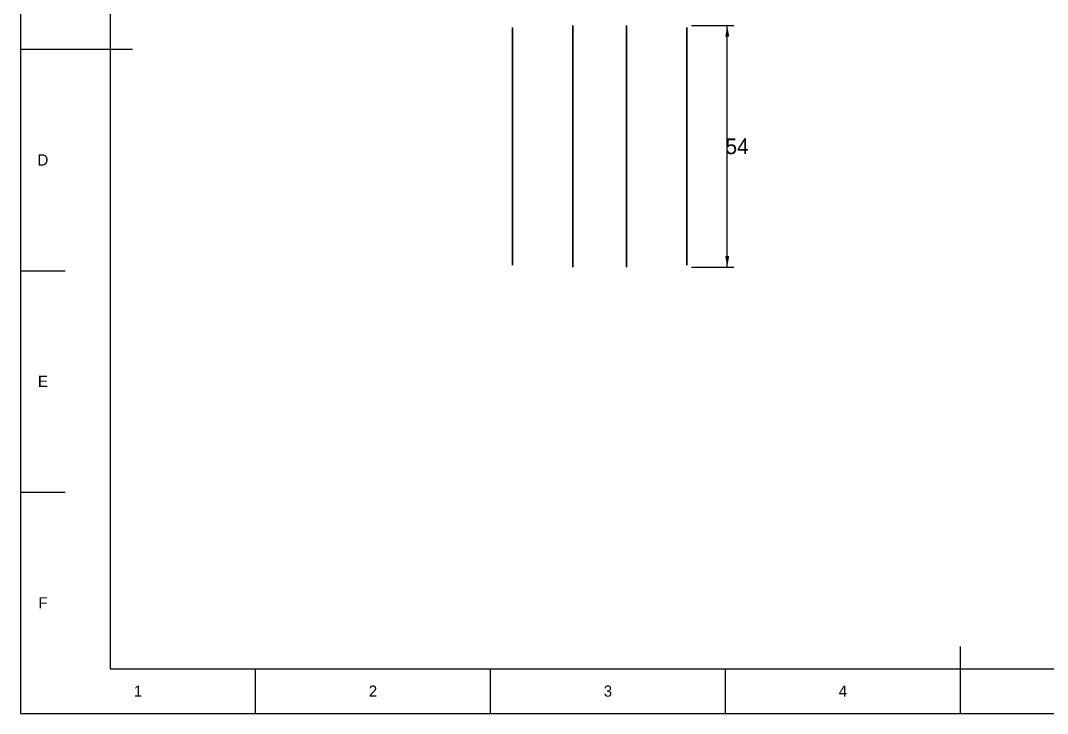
# Model space of a CAD drawing. Extents: x 0 to 420, y 0 to 297.
# Drawn here: x 0 to 229.5, y 0 to 154.9 of the extents above; entities that cross this region are included whole.
import ezdxf
from ezdxf.enums import TextEntityAlignment as Align

# ---------------------------------------------------------------- set-up
doc = ezdxf.new("R2010")
doc.units = 0
for name, color, linetype in [('COTAS', 7, 'CONTINUOUS'), ('FINA', 7, 'CONTINUOUS'), ('NORMA', 7, 'CONTINUOUS'), ('TEXTO', 7, 'CONTINUOUS'), ('VISIBLE', 7, 'CONTINUOUS')]:
    doc.layers.add(name, color=color, linetype=linetype)

msp = doc.modelspace()

# ---------------------------------------------------------------- linework, layer by layer
at = {"layer": 'COTAS'}
for p, q in [((149.9024, 153.8004), (159.4024, 153.8004)), ((157.9024, 99.8004), (157.9024, 153.8004)), ((149.9024, 99.8004), (159.4024, 99.8004))]:
    msp.add_line(p, q, dxfattribs=at)
for points in [[(157.9024, 153.8004), (158.3524, 151.3004), (157.4524, 151.3004)], [(157.9024, 99.8004), (158.3524, 102.3004), (157.4524, 102.3004)]]:
    msp.add_solid(points, dxfattribs=at)
at = {"layer": 'FINA'}
for p, q in [((0, 297), (0, 0)), ((0, 148.5), (10, 148.5)), ((0, 99), (10, 99)), ((0, 49.5), (10, 49.5)), ((52.5, 0), (52.5, 10)), ((105, 0), (105, 10)), ((157.5, 0), (157.5, 10)), ((210, 0), (210, 10)), ((0, 0), (420, 0))]:
    msp.add_line(p, q, dxfattribs=at)
at = {"layer": 'NORMA'}
for p, q in [((20, 287), (20, 10)), ((0, 148.5), (25, 148.5)), ((210, 0), (210, 15)), ((20, 10), (410, 10))]:
    msp.add_line(p, q, dxfattribs=at)
at = {"layer": 'VISIBLE'}
for p, q in [((123.4024, 153.779), (123.4024, 153.8004)), ((123.4024, 153.8004), (123.4024, 153.6004)), ((123.4024, 153.7694), (123.4024, 153.779)), ((123.4024, 153.5694), (123.4024, 153.7694)), ((135.4024, 153.8004), (135.4024, 153.779)), ((135.4024, 153.6004), (135.4024, 153.8004)), ((135.4024, 153.779), (135.4024, 153.7694)), ((135.4024, 153.7694), (135.4024, 153.5694)), ((109.9024, 153.3699), (109.9024, 153.4004)), ((109.9024, 153.4004), (109.9024, 153.2033)), ((109.9024, 153.1728), (109.9024, 153.3699)), ((109.9024, 153.2033), (109.9024, 153.1728)), ((109.9024, 153.082), (109.9024, 153.1728)), ((109.9024, 153.1728), (109.9024, 152.5849)), ((109.9024, 152.494), (109.9024, 153.082)), ((109.9024, 152.5849), (109.9024, 152.494)), ((109.9024, 152.3443), (109.9024, 152.494)), ((109.9024, 152.494), (109.9024, 151.5254)), ((109.9024, 151.3756), (109.9024, 152.3443)), ((109.9024, 151.5254), (109.9024, 151.3756)), ((123.4024, 153.6004), (123.4024, 153.5908)), ((123.4024, 153.5908), (123.4024, 153.5694)), ((123.4024, 153.5057), (123.4024, 153.5694)), ((123.4024, 153.5694), (123.4024, 152.9728)), ((123.4024, 153.477), (123.4024, 153.5057)), ((123.4024, 152.8804), (123.4024, 153.477)), ((123.4024, 153.4004), (123.4024, 153.3699)), ((123.4024, 153.3216), (123.4024, 153.4004)), ((123.4024, 153.4004), (123.4024, 153.2033)), ((123.4024, 153.3699), (123.4024, 153.2516)), ((123.4024, 153.1728), (123.4024, 153.3699)), ((123.4024, 153.2033), (123.4024, 153.3216)), ((123.4024, 153.2516), (123.4024, 153.1728)), ((123.4024, 153.1728), (123.4024, 153.2033)), ((123.4024, 153.1728), (123.4024, 153.082)), ((123.4024, 152.9379), (123.4024, 153.1728)), ((123.4024, 153.1728), (123.4024, 152.5849)), ((123.4024, 153.082), (123.4024, 152.729)), ((123.4024, 152.494), (123.4024, 153.082)), ((123.4024, 152.9728), (123.4024, 152.9442)), ((123.4024, 152.9442), (123.4024, 152.8804)), ((123.4024, 152.5849), (123.4024, 152.9379)), ((123.4024, 152.7754), (123.4024, 152.8804)), ((123.4024, 152.8804), (123.4024, 151.8975)), ((123.4024, 152.7281), (123.4024, 152.7754)), ((123.4024, 152.729), (123.4024, 152.494)), ((123.4024, 151.7452), (123.4024, 152.7281)), ((123.4024, 152.494), (123.4024, 152.5849)), ((123.4024, 152.494), (123.4024, 152.3443)), ((123.4024, 152.1069), (123.4024, 152.494)), ((123.4024, 152.494), (123.4024, 151.5254)), ((123.4024, 152.3443), (123.4024, 151.7628)), ((123.4024, 151.3756), (123.4024, 152.3443)), ((123.4024, 151.5254), (123.4024, 152.1069)), ((123.4024, 151.8975), (123.4024, 151.8502)), ((123.4024, 151.8502), (123.4024, 151.7452)), ((123.4024, 151.7628), (123.4024, 151.3756)), ((123.4024, 151.6007), (123.4024, 151.7452)), ((123.4024, 151.7452), (123.4024, 151.6007)), ((123.4024, 151.5356), (123.4024, 151.6007)), ((123.4024, 151.6007), (123.4024, 150.3927)), ((123.4024, 150.1831), (123.4024, 151.5356)), ((123.4024, 151.3756), (123.4024, 151.5254)), ((135.4024, 153.5908), (135.4024, 153.6004)), ((135.4024, 153.5694), (135.4024, 153.5908)), ((135.4024, 153.5694), (135.4024, 153.5057)), ((135.4024, 152.9728), (135.4024, 153.5694)), ((135.4024, 153.5057), (135.4024, 153.477)), ((135.4024, 153.477), (135.4024, 152.8804)), ((135.4024, 153.3699), (135.4024, 153.4004)), ((135.4024, 153.4004), (135.4024, 153.2516)), ((135.4024, 153.2033), (135.4024, 153.4004)), ((135.4024, 153.3216), (135.4024, 153.3699)), ((135.4024, 153.3699), (135.4024, 153.1728)), ((135.4024, 153.1728), (135.4024, 153.3216)), ((135.4024, 153.2516), (135.4024, 153.2033)), ((135.4024, 153.2033), (135.4024, 153.1728)), ((135.4024, 153.082), (135.4024, 153.1728)), ((135.4024, 153.1728), (135.4024, 152.729)), ((135.4024, 152.5849), (135.4024, 153.1728)), ((135.4024, 152.9379), (135.4024, 153.082)), ((135.4024, 153.082), (135.4024, 152.494)), ((135.4024, 152.9442), (135.4024, 152.9728)), ((135.4024, 152.8804), (135.4024, 152.9442)), ((135.4024, 152.494), (135.4024, 152.9379)), ((135.4024, 152.8804), (135.4024, 152.7754)), ((135.4024, 151.8975), (135.4024, 152.8804)), ((135.4024, 152.7754), (135.4024, 152.7281)), ((135.4024, 152.729), (135.4024, 152.5849)), ((135.4024, 152.7281), (135.4024, 151.7452)), ((135.4024, 152.5849), (135.4024, 152.494)), ((135.4024, 152.3443), (135.4024, 152.494)), ((135.4024, 152.494), (135.4024, 151.7628)), ((135.4024, 151.5254), (135.4024, 152.494)), ((135.4024, 152.1069), (135.4024, 152.3443)), ((135.4024, 152.3443), (135.4024, 151.3756)), ((135.4024, 151.3756), (135.4024, 152.1069)), ((135.4024, 151.8502), (135.4024, 151.8975)), ((135.4024, 151.7452), (135.4024, 151.8502)), ((135.4024, 151.7628), (135.4024, 151.5254)), ((135.4024, 151.7452), (135.4024, 151.6007)), ((135.4024, 151.6007), (135.4024, 151.7452)), ((135.4024, 151.6007), (135.4024, 151.5356)), ((135.4024, 150.3927), (135.4024, 151.6007)), ((135.4024, 151.5356), (135.4024, 150.1831)), ((135.4024, 151.5254), (135.4024, 151.3756)), ((148.9024, 153.4004), (148.9024, 153.3699)), ((148.9024, 153.2033), (148.9024, 153.4004)), ((148.9024, 153.3699), (148.9024, 153.1728)), ((148.9024, 153.1728), (148.9024, 153.2033)), ((148.9024, 153.1728), (148.9024, 153.082)), ((148.9024, 152.5849), (148.9024, 153.1728)), ((148.9024, 153.082), (148.9024, 152.494)), ((148.9024, 152.494), (148.9024, 152.5849)), ((148.9024, 152.494), (148.9024, 152.3443)), ((148.9024, 151.5254), (148.9024, 152.494)), ((148.9024, 152.3443), (148.9024, 151.3756)), ((148.9024, 151.3756), (148.9024, 151.5254)), ((109.9024, 151.1695), (109.9024, 151.3756)), ((109.9024, 151.3756), (109.9024, 151.1695)), ((109.9024, 149.8367), (109.9024, 151.1695)), ((109.9024, 151.1695), (109.9024, 149.8367)), ((109.9024, 149.5778), (109.9024, 149.8367)), ((109.9024, 149.8367), (109.9024, 147.9036)), ((109.9024, 147.9036), (109.9024, 149.5778)), ((123.4024, 151.3756), (123.4024, 151.1695)), ((123.4024, 151.1695), (123.4024, 151.3756)), ((123.4024, 151.1695), (123.4024, 150.3694)), ((123.4024, 149.8367), (123.4024, 151.1695)), ((123.4024, 150.8429), (123.4024, 151.1695)), ((123.4024, 151.1695), (123.4024, 149.8367)), ((123.4024, 149.8367), (123.4024, 150.8429)), ((123.4024, 150.3927), (123.4024, 150.1831)), ((123.4024, 150.3694), (123.4024, 149.8367)), ((123.4024, 150.0016), (123.4024, 150.1831)), ((123.4024, 150.1831), (123.4024, 148.4842)), ((123.4024, 149.9199), (123.4024, 150.0016)), ((123.4024, 148.221), (123.4024, 149.9199)), ((123.4024, 149.8367), (123.4024, 149.5778)), ((123.4024, 149.1675), (123.4024, 149.8367)), ((123.4024, 149.8367), (123.4024, 147.9036)), ((123.4024, 149.5778), (123.4024, 148.5728)), ((123.4024, 147.9036), (123.4024, 149.5778)), ((123.4024, 147.9036), (123.4024, 149.1675)), ((135.4024, 151.1695), (135.4024, 151.3756)), ((135.4024, 151.3756), (135.4024, 151.1695)), ((135.4024, 150.8429), (135.4024, 151.1695)), ((135.4024, 151.1695), (135.4024, 149.8367)), ((135.4024, 151.1695), (135.4024, 150.3694)), ((135.4024, 149.8367), (135.4024, 151.1695)), ((135.4024, 149.8367), (135.4024, 150.8429)), ((135.4024, 150.1831), (135.4024, 150.3927)), ((135.4024, 150.3694), (135.4024, 149.8367)), ((135.4024, 150.1831), (135.4024, 150.0016)), ((135.4024, 148.4842), (135.4024, 150.1831)), ((135.4024, 150.0016), (135.4024, 149.9199)), ((135.4024, 149.9199), (135.4024, 148.221)), ((135.4024, 149.5778), (135.4024, 149.8367)), ((135.4024, 149.8367), (135.4024, 148.5728)), ((135.4024, 147.9036), (135.4024, 149.8367)), ((135.4024, 149.1675), (135.4024, 149.5778)), ((135.4024, 149.5778), (135.4024, 147.9036)), ((135.4024, 147.9036), (135.4024, 149.1675)), ((148.9024, 151.3756), (148.9024, 151.1695)), ((148.9024, 151.1695), (148.9024, 151.3756)), ((148.9024, 151.1695), (148.9024, 149.8367)), ((148.9024, 149.8367), (148.9024, 151.1695)), ((148.9024, 149.8367), (148.9024, 149.5778)), ((148.9024, 147.9036), (148.9024, 149.8367)), ((148.9024, 149.5778), (148.9024, 147.9036)), ((109.9024, 147.5964), (109.9024, 147.9036)), ((109.9024, 147.9036), (109.9024, 145.6095)), ((109.9024, 145.6095), (109.9024, 147.5964)), ((123.4024, 148.5728), (123.4024, 147.9036)), ((123.4024, 148.4842), (123.4024, 148.221)), ((123.4024, 148.0055), (123.4024, 148.221)), ((123.4024, 148.221), (123.4024, 146.2047)), ((123.4024, 147.9085), (123.4024, 148.0055)), ((123.4024, 145.8923), (123.4024, 147.9085)), ((123.4024, 147.9036), (123.4024, 147.5964)), ((123.4024, 147.1095), (123.4024, 147.9036)), ((123.4024, 147.9036), (123.4024, 145.6095)), ((123.4024, 147.5964), (123.4024, 146.4036)), ((123.4024, 145.6095), (123.4024, 147.5964)), ((123.4024, 145.6095), (123.4024, 147.1095)), ((135.4024, 148.5728), (135.4024, 147.9036)), ((135.4024, 148.221), (135.4024, 148.4842)), ((135.4024, 148.221), (135.4024, 148.0055)), ((135.4024, 146.2047), (135.4024, 148.221)), ((135.4024, 148.0055), (135.4024, 147.9085)), ((135.4024, 147.9085), (135.4024, 145.8923)), ((135.4024, 147.5964), (135.4024, 147.9036)), ((135.4024, 147.9036), (135.4024, 146.4036)), ((135.4024, 145.6095), (135.4024, 147.9036)), ((135.4024, 147.1095), (135.4024, 147.5964)), ((135.4024, 147.5964), (135.4024, 145.6095)), ((135.4024, 145.6095), (135.4024, 147.1095)), ((148.9024, 147.9036), (148.9024, 147.5964)), ((148.9024, 145.6095), (148.9024, 147.9036)), ((148.9024, 147.5964), (148.9024, 145.6095)), ((109.9024, 145.2592), (109.9024, 145.6095)), ((109.9024, 145.6095), (109.9024, 142.9935)), ((109.9024, 142.9935), (109.9024, 145.2592)), ((123.4024, 146.4036), (123.4024, 145.6095)), ((123.4024, 146.2047), (123.4024, 145.8923)), ((123.4024, 145.6466), (123.4024, 145.8923)), ((123.4024, 145.8923), (123.4024, 143.5932)), ((123.4024, 145.5361), (123.4024, 145.6466)), ((123.4024, 145.6095), (123.4024, 145.2592)), ((123.4024, 144.7039), (123.4024, 145.6095)), ((123.4024, 145.6095), (123.4024, 142.9935)), ((123.4024, 143.237), (123.4024, 145.5361)), ((123.4024, 145.2592), (123.4024, 143.899)), ((123.4024, 142.9935), (123.4024, 145.2592)), ((123.4024, 142.9935), (123.4024, 144.7039)), ((135.4024, 146.4036), (135.4024, 145.6095)), ((135.4024, 145.8923), (135.4024, 146.2047)), ((135.4024, 145.8923), (135.4024, 145.6466)), ((135.4024, 143.5932), (135.4024, 145.8923)), ((135.4024, 145.6466), (135.4024, 145.5361)), ((135.4024, 145.2592), (135.4024, 145.6095)), ((135.4024, 145.6095), (135.4024, 143.899)), ((135.4024, 142.9935), (135.4024, 145.6095)), ((135.4024, 145.5361), (135.4024, 143.237)), ((135.4024, 144.7039), (135.4024, 145.2592)), ((135.4024, 145.2592), (135.4024, 142.9935)), ((135.4024, 142.9935), (135.4024, 144.7039)), ((148.9024, 145.6095), (148.9024, 145.2592)), ((148.9024, 142.9935), (148.9024, 145.6095)), ((148.9024, 145.2592), (148.9024, 142.9935)), ((109.9024, 142.6061), (109.9024, 142.9935)), ((109.9024, 142.9935), (109.9024, 140.1004)), ((109.9024, 140.1004), (109.9024, 142.6061)), ((123.4024, 143.899), (123.4024, 142.9935)), ((123.4024, 143.5932), (123.4024, 143.237)), ((123.4024, 142.9653), (123.4024, 143.237)), ((123.4024, 143.237), (123.4024, 140.6944)), ((123.4024, 142.9935), (123.4024, 142.6061)), ((123.4024, 141.992), (123.4024, 142.9935)), ((123.4024, 142.9935), (123.4024, 140.1004)), ((123.4024, 142.843), (123.4024, 142.9653)), ((123.4024, 140.3004), (123.4024, 142.843)), ((123.4024, 142.6061), (123.4024, 141.1019)), ((123.4024, 140.1004), (123.4024, 142.6061)), ((135.4024, 143.899), (135.4024, 142.9935)), ((135.4024, 143.237), (135.4024, 143.5932)), ((135.4024, 143.237), (135.4024, 142.9653)), ((135.4024, 140.6944), (135.4024, 143.237)), ((135.4024, 142.6061), (135.4024, 142.9935)), ((135.4024, 142.9935), (135.4024, 141.1019)), ((135.4024, 140.1004), (135.4024, 142.9935)), ((135.4024, 142.9653), (135.4024, 142.843)), ((135.4024, 142.843), (135.4024, 140.3004)), ((135.4024, 141.992), (135.4024, 142.6061)), ((135.4024, 142.6061), (135.4024, 140.1004)), ((148.9024, 142.9935), (148.9024, 142.6061)), ((148.9024, 140.1004), (148.9024, 142.9935)), ((148.9024, 142.6061), (148.9024, 140.1004)), ((109.9024, 139.6825), (109.9024, 140.1004)), ((109.9024, 140.1004), (109.9024, 136.9798)), ((123.4024, 140.1004), (123.4024, 141.992)), ((123.4024, 141.1019), (123.4024, 140.1004)), ((123.4024, 140.6944), (123.4024, 140.3004)), ((123.4024, 140.0074), (123.4024, 140.3004)), ((123.4024, 140.3004), (123.4024, 137.5578)), ((123.4024, 140.1004), (123.4024, 139.6825)), ((123.4024, 139.0202), (123.4024, 140.1004)), ((123.4024, 140.1004), (123.4024, 136.9798)), ((123.4024, 139.8755), (123.4024, 140.0074)), ((135.4024, 140.1004), (135.4024, 141.992)), ((135.4024, 141.1019), (135.4024, 140.1004)), ((135.4024, 140.3004), (135.4024, 140.6944)), ((135.4024, 140.3004), (135.4024, 140.0074)), ((135.4024, 137.5578), (135.4024, 140.3004)), ((135.4024, 139.6825), (135.4024, 140.1004)), ((135.4024, 140.1004), (135.4024, 138.06)), ((135.4024, 136.9798), (135.4024, 140.1004)), ((135.4024, 140.0074), (135.4024, 139.8755)), ((148.9024, 140.1004), (148.9024, 139.6825)), ((148.9024, 136.9798), (148.9024, 140.1004)), ((109.9024, 136.9798), (109.9024, 139.6825)), ((123.4024, 137.1329), (123.4024, 139.8755)), ((123.4024, 139.6825), (123.4024, 138.06)), ((123.4024, 136.9798), (123.4024, 139.6825)), ((123.4024, 136.9798), (123.4024, 139.0202)), ((123.4024, 138.06), (123.4024, 136.9798)), ((135.4024, 139.8755), (135.4024, 137.1329)), ((135.4024, 139.0202), (135.4024, 139.6825)), ((135.4024, 139.6825), (135.4024, 136.9798)), ((135.4024, 136.9798), (135.4024, 139.0202)), ((135.4024, 138.06), (135.4024, 136.9798)), ((148.9024, 139.6825), (148.9024, 136.9798)), ((109.9024, 136.5386), (109.9024, 136.9798)), ((109.9024, 136.9798), (109.9024, 133.685)), ((109.9024, 133.685), (109.9024, 136.5386)), ((109.9024, 135.7234), (109.9024, 135.8004)), ((109.9024, 135.8004), (109.9024, 135.7234)), ((109.9024, 135.8004), (109.9024, 135.7239)), ((109.9024, 135.8), (109.9024, 135.8004)), ((109.9024, 135.7234), (109.9024, 135.8)), ((109.9024, 135.7239), (109.9024, 135.7234)), ((109.9024, 135.4937), (109.9024, 135.7234)), ((109.9024, 135.7234), (109.9024, 135.4937)), ((109.9024, 135.7234), (109.9024, 135.4951)), ((109.9024, 135.7221), (109.9024, 135.7234)), ((109.9024, 135.4937), (109.9024, 135.7221)), ((109.9024, 135.4951), (109.9024, 135.4937)), ((109.9024, 135.1153), (109.9024, 135.4937)), ((109.9024, 135.4937), (109.9024, 135.1153)), ((109.9024, 135.4937), (109.9024, 135.1175)), ((109.9024, 135.4916), (109.9024, 135.4937)), ((109.9024, 135.1153), (109.9024, 135.4916)), ((123.4024, 137.5578), (123.4024, 137.1329)), ((123.4024, 136.8235), (123.4024, 137.1329)), ((123.4024, 137.1329), (123.4024, 134.2372)), ((123.4024, 136.9798), (123.4024, 136.5386)), ((123.4024, 135.8393), (123.4024, 136.9798)), ((123.4024, 136.9798), (123.4024, 133.685)), ((123.4024, 136.6842), (123.4024, 136.8235)), ((123.4024, 133.7885), (123.4024, 136.6842)), ((123.4024, 136.5386), (123.4024, 134.8255)), ((123.4024, 133.685), (123.4024, 136.5386)), ((123.4024, 133.685), (123.4024, 135.8393)), ((135.4024, 137.1329), (135.4024, 137.5578)), ((135.4024, 137.1329), (135.4024, 136.8235)), ((135.4024, 134.2372), (135.4024, 137.1329)), ((135.4024, 136.5386), (135.4024, 136.9798)), ((135.4024, 136.9798), (135.4024, 134.8255)), ((135.4024, 133.685), (135.4024, 136.9798)), ((135.4024, 136.8235), (135.4024, 136.6842)), ((135.4024, 136.6842), (135.4024, 133.7885)), ((135.4024, 135.8393), (135.4024, 136.5386)), ((135.4024, 136.5386), (135.4024, 133.685)), ((135.4024, 133.685), (135.4024, 135.8393)), ((148.9024, 136.9798), (148.9024, 136.5386)), ((148.9024, 133.685), (148.9024, 136.9798)), ((148.9024, 136.5386), (148.9024, 133.685)), ((148.9024, 135.8004), (148.9024, 135.7234)), ((148.9024, 135.7234), (148.9024, 135.8004)), ((148.9024, 135.7583), (148.9024, 135.8004)), ((148.9024, 135.8004), (148.9024, 135.7656)), ((148.9024, 135.7656), (148.9024, 135.7234)), ((148.9024, 135.7234), (148.9024, 135.7583)), ((148.9024, 135.7234), (148.9024, 135.4937)), ((148.9024, 135.4937), (148.9024, 135.7234)), ((148.9024, 135.5977), (148.9024, 135.7234)), ((148.9024, 135.7234), (148.9024, 135.6194)), ((148.9024, 135.6194), (148.9024, 135.4937)), ((148.9024, 135.4937), (148.9024, 135.5977)), ((148.9024, 135.4937), (148.9024, 135.1153)), ((148.9024, 135.1153), (148.9024, 135.4937)), ((148.9024, 135.2866), (148.9024, 135.4937)), ((148.9024, 135.4937), (148.9024, 135.3224)), ((109.9024, 135.1175), (109.9024, 135.1153)), ((109.9024, 134.5946), (109.9024, 135.1153)), ((109.9024, 135.1153), (109.9024, 134.5946)), ((109.9024, 135.1153), (109.9024, 134.5976)), ((109.9024, 135.1123), (109.9024, 135.1153)), ((109.9024, 134.5946), (109.9024, 135.1123)), ((109.9024, 134.5976), (109.9024, 134.5946)), ((109.9024, 133.9406), (109.9024, 134.5946)), ((109.9024, 134.5946), (109.9024, 133.9406)), ((109.9024, 134.5946), (109.9024, 133.9443)), ((109.9024, 134.5909), (109.9024, 134.5946)), ((109.9024, 133.9406), (109.9024, 134.5909)), ((109.9024, 133.9443), (109.9024, 133.9406)), ((109.9024, 133.1644), (109.9024, 133.9406)), ((109.9024, 133.9406), (109.9024, 133.1644)), ((109.9024, 133.9406), (109.9024, 133.1688)), ((109.9024, 133.9361), (109.9024, 133.9406)), ((109.9024, 133.1644), (109.9024, 133.9361)), ((109.9024, 133.228), (109.9024, 133.685)), ((109.9024, 133.685), (109.9024, 130.2724)), ((109.9024, 130.2724), (109.9024, 133.228)), ((109.9024, 133.1688), (109.9024, 133.1644)), ((109.9024, 132.2793), (109.9024, 133.1644)), ((109.9024, 133.1644), (109.9024, 132.2793)), ((109.9024, 133.1644), (109.9024, 132.2843)), ((109.9024, 133.1593), (109.9024, 133.1644)), ((109.9024, 132.2793), (109.9024, 133.1593)), ((123.4024, 134.8255), (123.4024, 133.685)), ((123.4024, 134.2372), (123.4024, 133.7885)), ((123.4024, 133.4681), (123.4024, 133.7885)), ((123.4024, 133.7885), (123.4024, 130.7893)), ((123.4024, 133.685), (123.4024, 133.228)), ((123.4024, 132.5037), (123.4024, 133.685)), ((123.4024, 133.685), (123.4024, 130.2724)), ((123.4024, 133.3238), (123.4024, 133.4681)), ((123.4024, 130.3246), (123.4024, 133.3238)), ((123.4024, 133.228), (123.4024, 131.4537)), ((123.4024, 130.2724), (123.4024, 133.228)), ((135.4024, 134.8255), (135.4024, 133.685)), ((135.4024, 133.7885), (135.4024, 134.2372)), ((135.4024, 133.7885), (135.4024, 133.4681)), ((135.4024, 130.7893), (135.4024, 133.7885)), ((135.4024, 133.228), (135.4024, 133.685)), ((135.4024, 133.685), (135.4024, 131.4537)), ((135.4024, 130.2724), (135.4024, 133.685)), ((135.4024, 133.4681), (135.4024, 133.3238)), ((135.4024, 133.3238), (135.4024, 130.3246)), ((135.4024, 132.5037), (135.4024, 133.228)), ((135.4024, 133.228), (135.4024, 130.2724)), ((148.9024, 135.3224), (148.9024, 135.1153)), ((148.9024, 135.1153), (148.9024, 135.2866)), ((148.9024, 135.1153), (148.9024, 134.5946)), ((148.9024, 134.5946), (148.9024, 135.1153)), ((148.9024, 134.8304), (148.9024, 135.1153)), ((148.9024, 135.1153), (148.9024, 134.8796)), ((148.9024, 134.8796), (148.9024, 134.5946)), ((148.9024, 134.5946), (148.9024, 134.8304)), ((148.9024, 134.5946), (148.9024, 133.9406)), ((148.9024, 133.9406), (148.9024, 134.5946)), ((148.9024, 134.2367), (148.9024, 134.5946)), ((148.9024, 134.5946), (148.9024, 134.2985)), ((148.9024, 134.2985), (148.9024, 133.9406)), ((148.9024, 133.9406), (148.9024, 134.2367)), ((148.9024, 133.9406), (148.9024, 133.1644)), ((148.9024, 133.1644), (148.9024, 133.9406)), ((148.9024, 133.5158), (148.9024, 133.9406)), ((148.9024, 133.9406), (148.9024, 133.5892)), ((148.9024, 133.685), (148.9024, 133.228)), ((148.9024, 130.2724), (148.9024, 133.685)), ((148.9024, 133.5892), (148.9024, 133.1644)), ((148.9024, 133.1644), (148.9024, 133.5158)), ((148.9024, 133.228), (148.9024, 130.2724)), ((148.9024, 133.1644), (148.9024, 132.2793)), ((148.9024, 132.2793), (148.9024, 133.1644)), ((148.9024, 132.68), (148.9024, 133.1644)), ((148.9024, 133.1644), (148.9024, 132.7637)), ((109.9024, 132.2843), (109.9024, 132.2793)), ((109.9024, 131.3004), (109.9024, 132.2793)), ((109.9024, 132.2793), (109.9024, 131.3004)), ((109.9024, 132.2793), (109.9024, 131.306)), ((109.9024, 132.2737), (109.9024, 132.2793)), ((109.9024, 131.3004), (109.9024, 132.2737)), ((109.9024, 131.306), (109.9024, 131.3004)), ((109.9024, 130.2446), (109.9024, 131.3004)), ((109.9024, 131.3004), (109.9024, 130.2446)), ((109.9024, 131.3004), (109.9024, 130.2506)), ((109.9024, 131.2944), (109.9024, 131.3004)), ((109.9024, 130.2446), (109.9024, 131.2944)), ((123.4024, 130.2724), (123.4024, 132.5037)), ((123.4024, 131.4537), (123.4024, 130.2724)), ((123.4024, 130.7893), (123.4024, 130.3246)), ((135.4024, 130.2724), (135.4024, 132.5037)), ((135.4024, 131.4537), (135.4024, 130.2724)), ((135.4024, 130.3246), (135.4024, 130.7893)), ((148.9024, 132.7637), (148.9024, 132.2793)), ((148.9024, 132.2793), (148.9024, 132.68)), ((148.9024, 132.2793), (148.9024, 131.3004)), ((148.9024, 131.3004), (148.9024, 132.2793)), ((148.9024, 131.7436), (148.9024, 132.2793)), ((148.9024, 132.2793), (148.9024, 131.8361)), ((148.9024, 131.8361), (148.9024, 131.3004)), ((148.9024, 131.3004), (148.9024, 131.7436)), ((148.9024, 131.3004), (148.9024, 130.2446)), ((148.9024, 130.2446), (148.9024, 131.3004)), ((148.9024, 130.7226), (148.9024, 131.3004)), ((148.9024, 131.3004), (148.9024, 130.8224)), ((148.9024, 130.8224), (148.9024, 130.2446)), ((109.9024, 129.8075), (109.9024, 130.2724)), ((109.9024, 130.2724), (109.9024, 126.8004)), ((109.9024, 130.2506), (109.9024, 130.2446)), ((109.9024, 129.1298), (109.9024, 130.2446)), ((109.9024, 130.2446), (109.9024, 129.1298)), ((109.9024, 130.2446), (109.9024, 129.1362)), ((109.9024, 130.2382), (109.9024, 130.2446)), ((109.9024, 129.1298), (109.9024, 130.2382)), ((109.9024, 126.8004), (109.9024, 129.8075)), ((109.9024, 129.1362), (109.9024, 129.1298)), ((109.9024, 127.9752), (109.9024, 129.1298)), ((109.9024, 129.1298), (109.9024, 127.9752)), ((109.9024, 129.1298), (109.9024, 127.9818)), ((109.9024, 129.1232), (109.9024, 129.1298)), ((109.9024, 127.9752), (109.9024, 129.1232)), ((123.4024, 129.9986), (123.4024, 130.3246)), ((123.4024, 130.3246), (123.4024, 129.8519)), ((123.4024, 130.2724), (123.4024, 129.8075)), ((123.4024, 129.0706), (123.4024, 130.2724)), ((123.4024, 130.2724), (123.4024, 126.8004)), ((123.4024, 129.8518), (123.4024, 129.9986)), ((123.4024, 129.8519), (123.4024, 126.8004)), ((123.4024, 126.8004), (123.4024, 129.8518)), ((123.4024, 129.8075), (123.4024, 128.0023)), ((123.4024, 126.8004), (123.4024, 129.8075)), ((123.4024, 126.8004), (123.4024, 129.0706)), ((135.4024, 130.3246), (135.4024, 129.9986)), ((135.4024, 129.8519), (135.4024, 130.3246)), ((135.4024, 129.8075), (135.4024, 130.2724)), ((135.4024, 130.2724), (135.4024, 128.0023)), ((135.4024, 126.8004), (135.4024, 130.2724)), ((135.4024, 129.9986), (135.4024, 129.8518)), ((135.4024, 126.8004), (135.4024, 129.8519)), ((135.4024, 129.8518), (135.4024, 126.8004)), ((135.4024, 129.0706), (135.4024, 129.8075)), ((135.4024, 129.8075), (135.4024, 126.8004)), ((135.4024, 126.8004), (135.4024, 129.0706)), ((148.9024, 130.2446), (148.9024, 130.7226)), ((148.9024, 130.2724), (148.9024, 129.8075)), ((148.9024, 126.8004), (148.9024, 130.2724)), ((148.9024, 130.2446), (148.9024, 129.1298)), ((148.9024, 129.1298), (148.9024, 130.2446)), ((148.9024, 129.6345), (148.9024, 130.2446)), ((148.9024, 130.2446), (148.9024, 129.7399)), ((148.9024, 129.8075), (148.9024, 126.8004)), ((148.9024, 129.7399), (148.9024, 129.1298)), ((148.9024, 129.1298), (148.9024, 129.6345)), ((148.9024, 129.1298), (148.9024, 127.9752)), ((148.9024, 127.9752), (148.9024, 129.1298)), ((148.9024, 128.4979), (148.9024, 129.1298)), ((148.9024, 129.1298), (148.9024, 128.6071)), ((148.9024, 128.6071), (148.9024, 127.9752)), ((148.9024, 127.9752), (148.9024, 128.4979)), ((109.9024, 127.9818), (109.9024, 127.9752)), ((109.9024, 126.8004), (109.9024, 127.9752)), ((109.9024, 127.9752), (109.9024, 126.8004)), ((109.9024, 127.9752), (109.9024, 126.8071)), ((109.9024, 127.9684), (109.9024, 127.9752)), ((109.9024, 126.8004), (109.9024, 127.9684)), ((109.9024, 126.8071), (109.9024, 126.8004)), ((109.9024, 126.8004), (109.9024, 123.3284)), ((109.9024, 126.3355), (109.9024, 126.8004)), ((109.9024, 126.8004), (109.9024, 125.6257)), ((109.9024, 125.6257), (109.9024, 126.8004)), ((109.9024, 126.7937), (109.9024, 126.8004)), ((109.9024, 126.8004), (109.9024, 125.6324)), ((109.9024, 125.6257), (109.9024, 126.7937)), ((109.9024, 123.3284), (109.9024, 126.3355)), ((123.4024, 128.0023), (123.4024, 126.8004)), ((123.4024, 125.5986), (123.4024, 126.8004)), ((123.4024, 126.8004), (123.4024, 123.2762)), ((123.4024, 126.8004), (123.4024, 123.3284)), ((123.4024, 126.8004), (123.4024, 126.3355)), ((123.4024, 126.4744), (123.4024, 126.8004)), ((123.4024, 126.3276), (123.4024, 126.4744)), ((123.4024, 126.3355), (123.4024, 124.5303)), ((123.4024, 123.3284), (123.4024, 126.3355)), ((123.4024, 123.2762), (123.4024, 126.3276)), ((135.4024, 128.0023), (135.4024, 126.8004)), ((135.4024, 126.8004), (135.4024, 124.5303)), ((135.4024, 123.2762), (135.4024, 126.8004)), ((135.4024, 123.3284), (135.4024, 126.8004)), ((135.4024, 126.3355), (135.4024, 126.8004)), ((135.4024, 126.8004), (135.4024, 126.4744)), ((135.4024, 126.4744), (135.4024, 126.3276)), ((135.4024, 125.5986), (135.4024, 126.3355)), ((135.4024, 126.3355), (135.4024, 123.3284)), ((135.4024, 126.3276), (135.4024, 123.2762)), ((148.9024, 127.9752), (148.9024, 126.8004)), ((148.9024, 126.8004), (148.9024, 127.9752)), ((148.9024, 127.3322), (148.9024, 127.9752)), ((148.9024, 127.9752), (148.9024, 127.4433)), ((148.9024, 127.4433), (148.9024, 126.8004)), ((148.9024, 126.8004), (148.9024, 127.3322)), ((148.9024, 123.3284), (148.9024, 126.8004)), ((148.9024, 126.8004), (148.9024, 126.3355)), ((148.9024, 125.6257), (148.9024, 126.8004)), ((148.9024, 126.8004), (148.9024, 125.6257)), ((148.9024, 126.8004), (148.9024, 126.2686)), ((148.9024, 126.1575), (148.9024, 126.8004)), ((148.9024, 126.3355), (148.9024, 123.3284)), ((148.9024, 126.2686), (148.9024, 125.6257)), ((109.9024, 125.6324), (109.9024, 125.6257)), ((109.9024, 125.6257), (109.9024, 124.471)), ((109.9024, 124.471), (109.9024, 125.6257)), ((109.9024, 125.6191), (109.9024, 125.6257)), ((109.9024, 125.6257), (109.9024, 124.4777)), ((109.9024, 124.471), (109.9024, 125.6191)), ((109.9024, 124.4777), (109.9024, 124.471)), ((109.9024, 124.471), (109.9024, 123.3563)), ((109.9024, 123.3563), (109.9024, 124.471)), ((109.9024, 124.4647), (109.9024, 124.471)), ((109.9024, 124.471), (109.9024, 123.3627)), ((109.9024, 123.3563), (109.9024, 124.4647)), ((123.4024, 123.3284), (123.4024, 125.5986)), ((123.4024, 124.5303), (123.4024, 123.3284)), ((135.4024, 123.3284), (135.4024, 125.5986)), ((135.4024, 124.5303), (135.4024, 123.3284)), ((148.9024, 125.6257), (148.9024, 126.1575)), ((148.9024, 124.471), (148.9024, 125.6257)), ((148.9024, 125.6257), (148.9024, 124.471)), ((148.9024, 125.6257), (148.9024, 125.1029)), ((148.9024, 124.9938), (148.9024, 125.6257)), ((148.9024, 125.1029), (148.9024, 124.471)), ((148.9024, 124.471), (148.9024, 124.9938)), ((148.9024, 123.3563), (148.9024, 124.471)), ((148.9024, 124.471), (148.9024, 123.3563)), ((148.9024, 124.471), (148.9024, 123.9664)), ((148.9024, 123.861), (148.9024, 124.471)), ((148.9024, 123.9664), (148.9024, 123.3563)), ((109.9024, 123.3627), (109.9024, 123.3563)), ((109.9024, 123.3563), (109.9024, 122.3004)), ((109.9024, 122.3004), (109.9024, 123.3563)), ((109.9024, 123.3502), (109.9024, 123.3563)), ((109.9024, 123.3563), (109.9024, 122.3065)), ((109.9024, 122.3004), (109.9024, 123.3502)), ((109.9024, 123.3284), (109.9024, 119.9158)), ((109.9024, 122.8715), (109.9024, 123.3284)), ((109.9024, 119.9158), (109.9024, 122.8715)), ((109.9024, 122.3065), (109.9024, 122.3004)), ((109.9024, 122.3004), (109.9024, 121.3216)), ((109.9024, 121.3216), (109.9024, 122.3004)), ((109.9024, 122.2948), (109.9024, 122.3004)), ((109.9024, 122.3004), (109.9024, 121.3272)), ((109.9024, 121.3216), (109.9024, 122.2948)), ((123.4024, 122.1471), (123.4024, 123.3284)), ((123.4024, 123.3284), (123.4024, 119.9158)), ((123.4024, 123.3284), (123.4024, 122.8715)), ((123.4024, 123.2762), (123.4024, 120.277)), ((123.4024, 122.9557), (123.4024, 123.2762)), ((123.4024, 122.8115), (123.4024, 122.9557)), ((123.4024, 122.8715), (123.4024, 121.0971)), ((123.4024, 119.9158), (123.4024, 122.8715)), ((123.4024, 119.8123), (123.4024, 122.8115)), ((123.4024, 119.9158), (123.4024, 122.1471)), ((135.4024, 123.3284), (135.4024, 121.0971)), ((135.4024, 119.9158), (135.4024, 123.3284)), ((135.4024, 122.8715), (135.4024, 123.3284)), ((135.4024, 120.277), (135.4024, 123.2762)), ((135.4024, 123.2762), (135.4024, 122.9557)), ((135.4024, 122.9557), (135.4024, 122.8115)), ((135.4024, 122.1471), (135.4024, 122.8715)), ((135.4024, 122.8715), (135.4024, 119.9158)), ((135.4024, 122.8115), (135.4024, 119.8123)), ((135.4024, 119.9158), (135.4024, 122.1471)), ((148.9024, 123.3563), (148.9024, 123.861)), ((148.9024, 122.3004), (148.9024, 123.3563)), ((148.9024, 123.3563), (148.9024, 122.3004)), ((148.9024, 123.3563), (148.9024, 122.8783)), ((148.9024, 122.7784), (148.9024, 123.3563)), ((148.9024, 119.9158), (148.9024, 123.3284)), ((148.9024, 123.3284), (148.9024, 122.8715)), ((148.9024, 122.8783), (148.9024, 122.3004)), ((148.9024, 122.8715), (148.9024, 119.9158)), ((148.9024, 122.3004), (148.9024, 122.7784)), ((148.9024, 121.3216), (148.9024, 122.3004)), ((148.9024, 122.3004), (148.9024, 121.3216)), ((148.9024, 122.3004), (148.9024, 121.8573)), ((148.9024, 121.7647), (148.9024, 122.3004)), ((148.9024, 121.8573), (148.9024, 121.3216)), ((148.9024, 121.3216), (148.9024, 121.7647)), ((109.9024, 121.3272), (109.9024, 121.3216)), ((109.9024, 121.3216), (109.9024, 120.4365)), ((109.9024, 120.4365), (109.9024, 121.3216)), ((109.9024, 121.3165), (109.9024, 121.3216)), ((109.9024, 121.3216), (109.9024, 120.4415)), ((109.9024, 120.4365), (109.9024, 121.3165)), ((109.9024, 120.4415), (109.9024, 120.4365)), ((109.9024, 120.4365), (109.9024, 119.6602)), ((109.9024, 119.6602), (109.9024, 120.4365)), ((109.9024, 120.432), (109.9024, 120.4365)), ((109.9024, 120.4365), (109.9024, 119.6647)), ((109.9024, 119.6602), (109.9024, 120.432)), ((109.9024, 119.9158), (109.9024, 116.621)), ((109.9024, 119.4746), (109.9024, 119.9158)), ((109.9024, 119.6647), (109.9024, 119.6602)), ((109.9024, 119.6602), (109.9024, 119.0062)), ((109.9024, 119.0062), (109.9024, 119.6602)), ((109.9024, 119.6565), (109.9024, 119.6602)), ((109.9024, 119.6602), (109.9024, 119.0099)), ((109.9024, 119.0062), (109.9024, 119.6565)), ((109.9024, 116.621), (109.9024, 119.4746)), ((123.4024, 121.0971), (123.4024, 119.9158)), ((123.4024, 120.277), (123.4024, 119.8123)), ((123.4024, 118.7753), (123.4024, 119.9158)), ((123.4024, 119.9158), (123.4024, 116.621)), ((123.4024, 119.9158), (123.4024, 119.4746)), ((123.4024, 119.8123), (123.4024, 116.9166)), ((123.4024, 119.5029), (123.4024, 119.8123)), ((123.4024, 119.3636), (123.4024, 119.5029)), ((123.4024, 119.4746), (123.4024, 117.7615)), ((123.4024, 116.621), (123.4024, 119.4746)), ((123.4024, 116.468), (123.4024, 119.3636)), ((135.4024, 121.0971), (135.4024, 119.9158)), ((135.4024, 119.8123), (135.4024, 120.277)), ((135.4024, 119.9158), (135.4024, 117.7615)), ((135.4024, 116.621), (135.4024, 119.9158)), ((135.4024, 119.4746), (135.4024, 119.9158)), ((135.4024, 116.9166), (135.4024, 119.8123)), ((135.4024, 119.8123), (135.4024, 119.5029)), ((135.4024, 119.5029), (135.4024, 119.3636)), ((135.4024, 118.7753), (135.4024, 119.4746)), ((135.4024, 119.4746), (135.4024, 116.621)), ((135.4024, 119.3636), (135.4024, 116.468)), ((148.9024, 120.4365), (148.9024, 121.3216)), ((148.9024, 121.3216), (148.9024, 120.4365)), ((148.9024, 121.3216), (148.9024, 120.9209)), ((148.9024, 120.8372), (148.9024, 121.3216)), ((148.9024, 120.9209), (148.9024, 120.4365)), ((148.9024, 120.4365), (148.9024, 120.8372)), ((148.9024, 119.6602), (148.9024, 120.4365)), ((148.9024, 120.4365), (148.9024, 119.6602)), ((148.9024, 120.4365), (148.9024, 120.085)), ((148.9024, 120.0116), (148.9024, 120.4365)), ((148.9024, 120.085), (148.9024, 119.6602)), ((148.9024, 119.6602), (148.9024, 120.0116)), ((148.9024, 116.621), (148.9024, 119.9158)), ((148.9024, 119.9158), (148.9024, 119.4746)), ((148.9024, 119.0062), (148.9024, 119.6602)), ((148.9024, 119.6602), (148.9024, 119.0062)), ((148.9024, 119.6602), (148.9024, 119.3641)), ((148.9024, 119.3023), (148.9024, 119.6602)), ((148.9024, 119.4746), (148.9024, 116.621)), ((148.9024, 119.3641), (148.9024, 119.0062)), ((109.9024, 119.0099), (109.9024, 119.0062)), ((109.9024, 119.0062), (109.9024, 118.4855)), ((109.9024, 118.4855), (109.9024, 119.0062)), ((109.9024, 119.0032), (109.9024, 119.0062)), ((109.9024, 119.0062), (109.9024, 118.4885)), ((109.9024, 118.4855), (109.9024, 119.0032)), ((109.9024, 118.4885), (109.9024, 118.4855)), ((109.9024, 118.4855), (109.9024, 118.1071)), ((109.9024, 118.1071), (109.9024, 118.4855)), ((109.9024, 118.4833), (109.9024, 118.4855)), ((109.9024, 118.4855), (109.9024, 118.1093)), ((109.9024, 118.1071), (109.9024, 118.4833)), ((109.9024, 118.1093), (109.9024, 118.1071)), ((109.9024, 118.1071), (109.9024, 117.8774)), ((109.9024, 117.8774), (109.9024, 118.1071)), ((109.9024, 118.1058), (109.9024, 118.1071)), ((109.9024, 118.1071), (109.9024, 117.8787)), ((109.9024, 117.8774), (109.9024, 118.1058)), ((109.9024, 117.8787), (109.9024, 117.8774)), ((109.9024, 117.8774), (109.9024, 117.8004)), ((109.9024, 117.8004), (109.9024, 117.8774)), ((109.9024, 117.877), (109.9024, 117.8774)), ((109.9024, 117.8774), (109.9024, 117.8009)), ((109.9024, 117.8004), (109.9024, 117.877)), ((109.9024, 117.8009), (109.9024, 117.8004)), ((123.4024, 116.621), (123.4024, 118.7753)), ((123.4024, 117.7615), (123.4024, 116.621)), ((135.4024, 116.621), (135.4024, 118.7753)), ((135.4024, 117.7615), (135.4024, 116.621)), ((148.9024, 119.0062), (148.9024, 119.3023)), ((148.9024, 118.4855), (148.9024, 119.0062)), ((148.9024, 119.0062), (148.9024, 118.4855)), ((148.9024, 119.0062), (148.9024, 118.7705)), ((148.9024, 118.7212), (148.9024, 119.0062)), ((148.9024, 118.7705), (148.9024, 118.4855)), ((148.9024, 118.4855), (148.9024, 118.7212)), ((148.9024, 118.1071), (148.9024, 118.4855)), ((148.9024, 118.4855), (148.9024, 118.1071)), ((148.9024, 118.4855), (148.9024, 118.3142)), ((148.9024, 118.2784), (148.9024, 118.4855)), ((148.9024, 118.3142), (148.9024, 118.1071)), ((148.9024, 118.1071), (148.9024, 118.2784)), ((148.9024, 117.8774), (148.9024, 118.1071)), ((148.9024, 118.1071), (148.9024, 117.8774)), ((148.9024, 118.1071), (148.9024, 118.0031)), ((148.9024, 117.9814), (148.9024, 118.1071)), ((148.9024, 118.0031), (148.9024, 117.8774)), ((148.9024, 117.8774), (148.9024, 117.9814)), ((148.9024, 117.8004), (148.9024, 117.8774)), ((148.9024, 117.8774), (148.9024, 117.8004)), ((148.9024, 117.8774), (148.9024, 117.8426)), ((148.9024, 117.8353), (148.9024, 117.8774)), ((148.9024, 117.8426), (148.9024, 117.8004)), ((148.9024, 117.8004), (148.9024, 117.8353)), ((109.9024, 116.621), (109.9024, 113.5004)), ((109.9024, 116.2032), (109.9024, 116.621)), ((109.9024, 113.5004), (109.9024, 116.2032)), ((123.4024, 116.9166), (123.4024, 116.468)), ((123.4024, 115.5408), (123.4024, 116.621)), ((123.4024, 116.621), (123.4024, 113.5004)), ((123.4024, 116.621), (123.4024, 116.2032)), ((123.4024, 116.468), (123.4024, 113.7254)), ((123.4024, 116.1749), (123.4024, 116.468)), ((123.4024, 116.2032), (123.4024, 114.5806)), ((123.4024, 113.5004), (123.4024, 116.2032)), ((123.4024, 116.043), (123.4024, 116.1749)), ((123.4024, 113.3004), (123.4024, 116.043)), ((123.4024, 113.5004), (123.4024, 115.5408)), ((135.4024, 116.468), (135.4024, 116.9166)), ((135.4024, 116.621), (135.4024, 114.5806)), ((135.4024, 113.5004), (135.4024, 116.621)), ((135.4024, 116.2032), (135.4024, 116.621)), ((135.4024, 113.7254), (135.4024, 116.468)), ((135.4024, 116.468), (135.4024, 116.1749)), ((135.4024, 115.5408), (135.4024, 116.2032)), ((135.4024, 116.2032), (135.4024, 113.5004)), ((135.4024, 116.1749), (135.4024, 116.043)), ((135.4024, 116.043), (135.4024, 113.3004)), ((135.4024, 113.5004), (135.4024, 115.5408)), ((148.9024, 113.5004), (148.9024, 116.621)), ((148.9024, 116.621), (148.9024, 116.2032)), ((148.9024, 116.2032), (148.9024, 113.5004)), ((109.9024, 113.5004), (109.9024, 110.6074)), ((109.9024, 113.113), (109.9024, 113.5004)), ((109.9024, 110.6074), (109.9024, 113.113)), ((123.4024, 114.5806), (123.4024, 113.5004)), ((123.4024, 113.7254), (123.4024, 113.3004)), ((123.4024, 112.499), (123.4024, 113.5004)), ((123.4024, 113.5004), (123.4024, 110.6074)), ((123.4024, 113.5004), (123.4024, 113.113)), ((123.4024, 113.3004), (123.4024, 110.7578)), ((123.4024, 113.0287), (123.4024, 113.3004)), ((123.4024, 113.113), (123.4024, 111.6088)), ((123.4024, 110.6074), (123.4024, 113.113)), ((123.4024, 112.9065), (123.4024, 113.0287)), ((123.4024, 110.3639), (123.4024, 112.9065)), ((123.4024, 110.6074), (123.4024, 112.499)), ((135.4024, 114.5806), (135.4024, 113.5004)), ((135.4024, 113.3004), (135.4024, 113.7254)), ((135.4024, 113.5004), (135.4024, 111.6088)), ((135.4024, 110.6074), (135.4024, 113.5004)), ((135.4024, 113.113), (135.4024, 113.5004)), ((135.4024, 110.7578), (135.4024, 113.3004)), ((135.4024, 113.3004), (135.4024, 113.0287)), ((135.4024, 112.499), (135.4024, 113.113)), ((135.4024, 113.113), (135.4024, 110.6074)), ((135.4024, 113.0287), (135.4024, 112.9065)), ((135.4024, 112.9065), (135.4024, 110.3639)), ((135.4024, 110.6074), (135.4024, 112.499)), ((148.9024, 110.6074), (148.9024, 113.5004)), ((148.9024, 113.5004), (148.9024, 113.113)), ((148.9024, 113.113), (148.9024, 110.6074)), ((109.9024, 110.6074), (109.9024, 107.9914)), ((109.9024, 110.2571), (109.9024, 110.6074)), ((109.9024, 107.9914), (109.9024, 110.2571)), ((123.4024, 111.6088), (123.4024, 110.6074)), ((123.4024, 110.7578), (123.4024, 110.3639)), ((123.4024, 109.7018), (123.4024, 110.6074)), ((123.4024, 110.6074), (123.4024, 107.9914)), ((123.4024, 110.6074), (123.4024, 110.2571)), ((123.4024, 110.3639), (123.4024, 108.0648)), ((123.4024, 110.1182), (123.4024, 110.3639)), ((123.4024, 110.2571), (123.4024, 108.8969)), ((123.4024, 107.9914), (123.4024, 110.2571)), ((135.4024, 111.6088), (135.4024, 110.6074)), ((135.4024, 110.3639), (135.4024, 110.7578)), ((135.4024, 110.6074), (135.4024, 108.8969)), ((135.4024, 107.9914), (135.4024, 110.6074)), ((135.4024, 110.2571), (135.4024, 110.6074)), ((135.4024, 108.0648), (135.4024, 110.3639)), ((135.4024, 110.3639), (135.4024, 110.1182)), ((135.4024, 109.7018), (135.4024, 110.2571)), ((135.4024, 110.2571), (135.4024, 107.9914)), ((148.9024, 107.9914), (148.9024, 110.6074)), ((148.9024, 110.6074), (148.9024, 110.2571)), ((148.9024, 110.2571), (148.9024, 107.9914)), ((109.9024, 107.9914), (109.9024, 105.6972)), ((109.9024, 107.6842), (109.9024, 107.9914)), ((123.4024, 110.0076), (123.4024, 110.1182)), ((123.4024, 107.7085), (123.4024, 110.0076)), ((123.4024, 107.9914), (123.4024, 109.7018)), ((123.4024, 108.8969), (123.4024, 107.9914)), ((123.4024, 108.0648), (123.4024, 107.7085)), ((123.4024, 107.1972), (123.4024, 107.9914)), ((123.4024, 107.9914), (123.4024, 105.6972)), ((123.4024, 107.9914), (123.4024, 107.6842)), ((135.4024, 110.1182), (135.4024, 110.0076)), ((135.4024, 110.0076), (135.4024, 107.7085)), ((135.4024, 107.9914), (135.4024, 109.7018)), ((135.4024, 108.8969), (135.4024, 107.9914)), ((135.4024, 107.7085), (135.4024, 108.0648)), ((135.4024, 107.9914), (135.4024, 106.4913)), ((135.4024, 105.6972), (135.4024, 107.9914)), ((135.4024, 107.6842), (135.4024, 107.9914)), ((148.9024, 105.6972), (148.9024, 107.9914)), ((148.9024, 107.9914), (148.9024, 107.6842)), ((109.9024, 105.6972), (109.9024, 107.6842)), ((109.9024, 105.6972), (109.9024, 103.7641)), ((109.9024, 105.4384), (109.9024, 105.6972)), ((123.4024, 107.7085), (123.4024, 105.6923)), ((123.4024, 107.4931), (123.4024, 107.7085)), ((123.4024, 107.6842), (123.4024, 106.4913)), ((123.4024, 105.6972), (123.4024, 107.6842)), ((123.4024, 107.3961), (123.4024, 107.4931)), ((123.4024, 105.3799), (123.4024, 107.3961)), ((123.4024, 105.6972), (123.4024, 107.1972)), ((123.4024, 106.4913), (123.4024, 105.6972)), ((123.4024, 105.0281), (123.4024, 105.6972)), ((123.4024, 105.6972), (123.4024, 103.7641)), ((123.4024, 105.6972), (123.4024, 105.4384)), ((123.4024, 105.6923), (123.4024, 105.3799)), ((135.4024, 105.6923), (135.4024, 107.7085)), ((135.4024, 107.7085), (135.4024, 107.4931)), ((135.4024, 107.1972), (135.4024, 107.6842)), ((135.4024, 107.6842), (135.4024, 105.6972)), ((135.4024, 107.4931), (135.4024, 107.3961)), ((135.4024, 107.3961), (135.4024, 105.3799)), ((135.4024, 105.6972), (135.4024, 107.1972)), ((135.4024, 106.4913), (135.4024, 105.6972)), ((135.4024, 105.6972), (135.4024, 104.4333)), ((135.4024, 103.7641), (135.4024, 105.6972)), ((135.4024, 105.4384), (135.4024, 105.6972)), ((135.4024, 105.3799), (135.4024, 105.6923)), ((148.9024, 107.6842), (148.9024, 105.6972)), ((148.9024, 103.7641), (148.9024, 105.6972)), ((148.9024, 105.6972), (148.9024, 105.4384)), ((109.9024, 103.7641), (109.9024, 105.4384)), ((109.9024, 103.7641), (109.9024, 102.2252)), ((109.9024, 103.5581), (109.9024, 103.7641)), ((109.9024, 102.2252), (109.9024, 103.5581)), ((123.4024, 105.4384), (123.4024, 104.4333)), ((123.4024, 103.7641), (123.4024, 105.4384)), ((123.4024, 105.3799), (123.4024, 103.681)), ((123.4024, 105.1983), (123.4024, 105.3799)), ((123.4024, 105.1166), (123.4024, 105.1983)), ((123.4024, 103.4177), (123.4024, 105.1166)), ((123.4024, 103.7641), (123.4024, 105.0281)), ((123.4024, 104.4333), (123.4024, 103.7641)), ((123.4024, 103.2314), (123.4024, 103.7641)), ((123.4024, 103.7641), (123.4024, 102.2252)), ((123.4024, 103.7641), (123.4024, 103.5581)), ((123.4024, 103.681), (123.4024, 103.4177)), ((123.4024, 103.5581), (123.4024, 102.7579)), ((123.4024, 102.2252), (123.4024, 103.5581)), ((123.4024, 103.4177), (123.4024, 102.0652)), ((123.4024, 103.2732), (123.4024, 103.4177)), ((123.4024, 103.2082), (123.4024, 103.2732)), ((135.4024, 105.0281), (135.4024, 105.4384)), ((135.4024, 105.4384), (135.4024, 103.7641)), ((135.4024, 103.681), (135.4024, 105.3799)), ((135.4024, 105.3799), (135.4024, 105.1983)), ((135.4024, 105.1983), (135.4024, 105.1166)), ((135.4024, 105.1166), (135.4024, 103.4177)), ((135.4024, 103.7641), (135.4024, 105.0281)), ((135.4024, 104.4333), (135.4024, 103.7641)), ((135.4024, 103.7641), (135.4024, 102.7579)), ((135.4024, 102.2252), (135.4024, 103.7641)), ((135.4024, 103.5581), (135.4024, 103.7641)), ((135.4024, 103.4177), (135.4024, 103.681)), ((135.4024, 103.2314), (135.4024, 103.5581)), ((135.4024, 103.5581), (135.4024, 102.2252)), ((135.4024, 102.0652), (135.4024, 103.4177)), ((135.4024, 103.4177), (135.4024, 103.2732)), ((135.4024, 103.2732), (135.4024, 103.2082)), ((148.9024, 105.4384), (148.9024, 103.7641)), ((148.9024, 102.2252), (148.9024, 103.7641)), ((148.9024, 103.7641), (148.9024, 103.5581)), ((148.9024, 103.5581), (148.9024, 102.2252)), ((109.9024, 102.2252), (109.9024, 101.2566)), ((109.9024, 102.0755), (109.9024, 102.2252)), ((109.9024, 101.1068), (109.9024, 102.0755)), ((109.9024, 101.2566), (109.9024, 101.1068)), ((109.9024, 101.1068), (109.9024, 100.5189)), ((109.9024, 101.0159), (109.9024, 101.1068)), ((109.9024, 100.428), (109.9024, 101.0159)), ((123.4024, 102.2252), (123.4024, 103.2314)), ((123.4024, 101.8557), (123.4024, 103.2082)), ((123.4024, 102.7579), (123.4024, 102.2252)), ((123.4024, 101.8381), (123.4024, 102.2252)), ((123.4024, 102.2252), (123.4024, 101.2566)), ((123.4024, 102.2252), (123.4024, 102.0755)), ((123.4024, 102.0755), (123.4024, 101.4939)), ((123.4024, 101.1068), (123.4024, 102.0755)), ((123.4024, 102.0652), (123.4024, 101.8557)), ((123.4024, 101.8557), (123.4024, 100.8727)), ((123.4024, 101.7506), (123.4024, 101.8557)), ((123.4024, 101.2566), (123.4024, 101.8381)), ((123.4024, 101.7034), (123.4024, 101.7506)), ((123.4024, 100.7204), (123.4024, 101.7034)), ((123.4024, 101.4939), (123.4024, 101.1068)), ((123.4024, 101.1068), (123.4024, 101.2566)), ((123.4024, 100.8718), (123.4024, 101.1068)), ((123.4024, 101.1068), (123.4024, 100.5189)), ((123.4024, 101.1068), (123.4024, 101.0159)), ((123.4024, 101.0159), (123.4024, 100.663)), ((123.4024, 100.428), (123.4024, 101.0159)), ((135.4024, 102.2252), (135.4024, 103.2314)), ((135.4024, 103.2082), (135.4024, 101.8557)), ((135.4024, 102.7579), (135.4024, 102.2252)), ((135.4024, 102.2252), (135.4024, 101.4939)), ((135.4024, 101.2566), (135.4024, 102.2252)), ((135.4024, 102.0755), (135.4024, 102.2252)), ((135.4024, 101.8381), (135.4024, 102.0755)), ((135.4024, 102.0755), (135.4024, 101.1068)), ((135.4024, 101.8557), (135.4024, 102.0652)), ((135.4024, 100.8727), (135.4024, 101.8557)), ((135.4024, 101.8557), (135.4024, 101.7506)), ((135.4024, 101.1068), (135.4024, 101.8381)), ((135.4024, 101.7506), (135.4024, 101.7034)), ((135.4024, 101.7034), (135.4024, 100.7204)), ((135.4024, 101.4939), (135.4024, 101.2566)), ((135.4024, 101.2566), (135.4024, 101.1068)), ((135.4024, 101.1068), (135.4024, 100.663)), ((135.4024, 100.5189), (135.4024, 101.1068)), ((135.4024, 101.0159), (135.4024, 101.1068)), ((135.4024, 100.8718), (135.4024, 101.0159)), ((135.4024, 101.0159), (135.4024, 100.428)), ((148.9024, 101.2566), (148.9024, 102.2252)), ((148.9024, 102.2252), (148.9024, 102.0755)), ((148.9024, 102.0755), (148.9024, 101.1068)), ((148.9024, 101.1068), (148.9024, 101.2566)), ((148.9024, 100.5189), (148.9024, 101.1068)), ((148.9024, 101.1068), (148.9024, 101.0159)), ((148.9024, 101.0159), (148.9024, 100.428)), ((109.9024, 100.5189), (109.9024, 100.428)), ((109.9024, 100.428), (109.9024, 100.2309)), ((109.9024, 100.3975), (109.9024, 100.428)), ((109.9024, 100.2004), (109.9024, 100.3975)), ((109.9024, 100.2309), (109.9024, 100.2004)), ((123.4024, 100.8727), (123.4024, 100.8254)), ((123.4024, 100.5189), (123.4024, 100.8718)), ((123.4024, 100.8254), (123.4024, 100.7204)), ((123.4024, 100.7204), (123.4024, 100.1238)), ((123.4024, 100.6567), (123.4024, 100.7204)), ((123.4024, 100.663), (123.4024, 100.428)), ((123.4024, 100.628), (123.4024, 100.6567)), ((123.4024, 100.0314), (123.4024, 100.628)), ((123.4024, 100.428), (123.4024, 100.5189)), ((123.4024, 100.3492), (123.4024, 100.428)), ((123.4024, 100.428), (123.4024, 100.2309)), ((123.4024, 100.428), (123.4024, 100.3975)), ((123.4024, 100.3975), (123.4024, 100.2792)), ((123.4024, 100.2004), (123.4024, 100.3975)), ((123.4024, 100.2309), (123.4024, 100.3492)), ((123.4024, 100.2792), (123.4024, 100.2004)), ((123.4024, 100.2004), (123.4024, 100.2309)), ((123.4024, 100.1238), (123.4024, 100.0951)), ((123.4024, 100.0951), (123.4024, 100.0314)), ((123.4024, 100.0314), (123.4024, 99.8314)), ((123.4024, 100.01), (123.4024, 100.0314)), ((123.4024, 100.0004), (123.4024, 100.01)), ((123.4024, 99.8004), (123.4024, 100.0004)), ((123.4024, 99.8314), (123.4024, 99.8218)), ((123.4024, 99.8218), (123.4024, 99.8004)), ((135.4024, 100.8254), (135.4024, 100.8727)), ((135.4024, 100.428), (135.4024, 100.8718)), ((135.4024, 100.7204), (135.4024, 100.8254)), ((135.4024, 100.1238), (135.4024, 100.7204)), ((135.4024, 100.7204), (135.4024, 100.6567)), ((135.4024, 100.663), (135.4024, 100.5189)), ((135.4024, 100.6567), (135.4024, 100.628)), ((135.4024, 100.628), (135.4024, 100.0314)), ((135.4024, 100.5189), (135.4024, 100.428)), ((135.4024, 100.428), (135.4024, 100.2792)), ((135.4024, 100.2309), (135.4024, 100.428)), ((135.4024, 100.3975), (135.4024, 100.428)), ((135.4024, 100.3492), (135.4024, 100.3975)), ((135.4024, 100.3975), (135.4024, 100.2004)), ((135.4024, 100.2004), (135.4024, 100.3492)), ((135.4024, 100.2792), (135.4024, 100.2309)), ((135.4024, 100.2309), (135.4024, 100.2004)), ((135.4024, 100.0951), (135.4024, 100.1238)), ((135.4024, 100.0314), (135.4024, 100.0951)), ((135.4024, 99.8314), (135.4024, 100.0314)), ((135.4024, 100.0314), (135.4024, 100.01)), ((135.4024, 100.01), (135.4024, 100.0004)), ((135.4024, 100.0004), (135.4024, 99.8004)), ((135.4024, 99.8218), (135.4024, 99.8314)), ((135.4024, 99.8004), (135.4024, 99.8218)), ((148.9024, 100.428), (148.9024, 100.5189)), ((148.9024, 100.2309), (148.9024, 100.428)), ((148.9024, 100.428), (148.9024, 100.3975)), ((148.9024, 100.3975), (148.9024, 100.2004)), ((148.9024, 100.2004), (148.9024, 100.2309))]:
    msp.add_line(p, q, dxfattribs=at)

# ---------------------------------------------------------------- texts
at = {"layer": 'COTAS'}
msp.add_text('54', height=3.5, dxfattribs=at).set_placement((160.1024, 126.8004), align=Align.MIDDLE_CENTER)
at = {"layer": 'TEXTO'}
for s, p in [('D', (5, 123.75)), ('E', (5, 74.25)), ('F', (5, 24.75)), ('1', (26.25, 5)), ('2', (78.75, 5)), ('3', (131.25, 5)), ('4', (183.75, 5))]:
    msp.add_text(s, height=2.5, dxfattribs=at).set_placement(p, align=Align.MIDDLE_CENTER)

doc.saveas('drawing.dxf')
